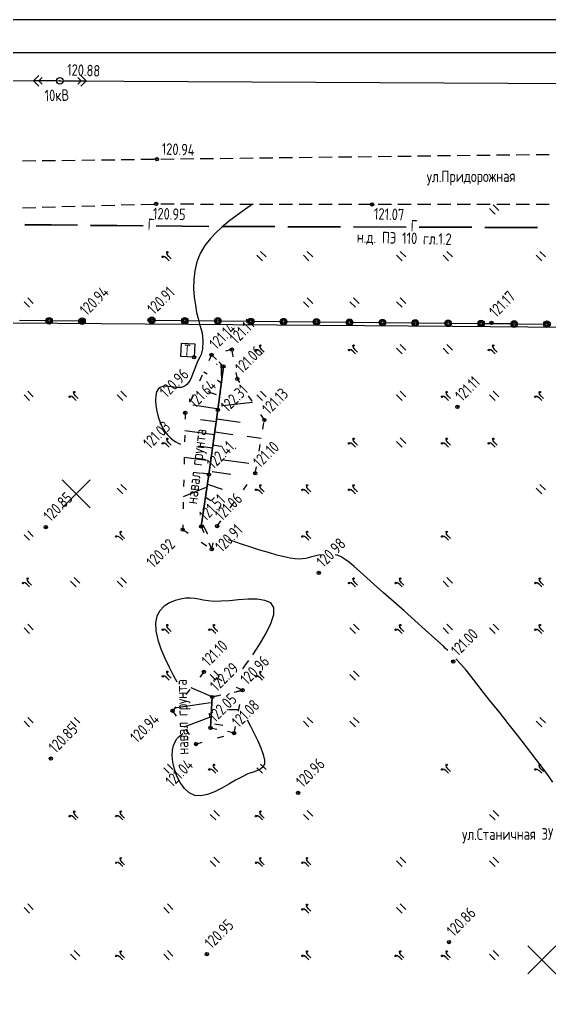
# Model space of a CAD drawing. Header units: millimetres. Extents: x 2213531 to 2213741, y 451026 to 451175.
# Drawn here: x 2213600.7 to 2213641, y 451100.9 to 451174.9 of the extents above; entities that cross this region are included whole.
import ezdxf

# ---------------------------------------------------------------- set-up
doc = ezdxf.new("R2010")
doc.units = ezdxf.units.MM
doc.linetypes.add('CONTI', pattern=[0])
doc.linetypes.add('STROT', pattern=[1.7, 0.5, -1.2])
for name, color, linetype in [('Газопровод', 140, 'Continuous'), ('Горизонтали', 32, 'CONTI'), ('Границы участка', 1, 'Continuous'), ('Заполнение', 250, 'CONTI'), ('Координатная сетка', 92, 'Continuous'), ('Лист', 7, 'Continuous'), ('Откос', 32, 'CONTI'), ('Отметки', 7, 'Continuous'), ('Ситуация', 7, 'Continuous'), ('Текст', 7, 'Continuous')]:
    doc.layers.add(name, color=color, linetype=linetype)
doc.styles.add('SHRFT', font='ROMAND.SHX')

# ---------------------------------------------------------------- blocks, each defined once
blk = doc.blocks.new('BL_333')
at = {"color": 0}
for p, q in [((0, -3), (0, 3)), ((-3, 0), (3, 0))]:
    blk.add_line(p, q, dxfattribs=at)
blk = doc.blocks.new('BL_2011')
at = {"color": 0}
for p, q in [((0, 0), (0, 1.2)), ((0.8, 0), (0.8, 1.2))]:
    blk.add_line(p, q, dxfattribs=at)
blk = doc.blocks.new('BL_2013')
at = {"color": 0}
for p, q in [((-0.05, 0.9), (-0.25, 1.2)), ((0, 0.5), (-0.05, 0.9)), ((0, 0), (0, 0.5)), ((0.4, 0.5), (0.45, 0.9)), ((0.4, 0), (0.4, 0.5)), ((0.45, 0.9), (0.65, 1.2))]:
    blk.add_line(p, q, dxfattribs=at)
for centre in [(-0.3, 1.1), (0.7, 1.1)]:
    blk.add_circle(centre, 0.1, dxfattribs=at)
blk = doc.blocks.new('BL_26')
at = {"color": 0}
for radius in [0.5, 0.05]:
    blk.add_circle((0, 0), radius, dxfattribs=at)

msp = doc.modelspace()

# ---------------------------------------------------------------- linework, layer by layer
at = {"layer": 'Газопровод'}
for p, q in [((2213605.109, 451159.315), (2213601.107, 451159.351)), ((2213605.11, 451159.287), (2213601.107, 451159.322)), ((2213610.102, 451159.267), (2213606.099, 451159.302)), ((2213610.102, 451159.239), (2213606.099, 451159.274)), ((2213615.094, 451159.219), (2213611.092, 451159.254)), ((2213615.094, 451159.191), (2213611.092, 451159.226)), ((2213620.086, 451159.203), (2213616.084, 451159.213)), ((2213620.087, 451159.174), (2213616.084, 451159.184)), ((2213625.079, 451159.186), (2213621.076, 451159.196)), ((2213625.079, 451159.158), (2213621.077, 451159.168)), ((2213630.071, 451159.17), (2213626.069, 451159.18)), ((2213630.071, 451159.142), (2213626.069, 451159.152)), ((2213635.064, 451159.154), (2213631.061, 451159.164)), ((2213635.064, 451159.125), (2213631.061, 451159.135)), ((2213640.056, 451159.137), (2213636.054, 451159.147)), ((2213640.056, 451159.109), (2213636.054, 451159.119))]:
    msp.add_line(p, q, dxfattribs=at)
at = {"layer": 'Горизонтали', "color": 32}
for points in [[(2213618.412, 451160.894), (2213617.528, 451160.279), (2213617.132, 451159.996), (2213616.68, 451159.656), (2213616.192, 451159.268), (2213615.683, 451158.815), (2213615.209, 451158.313), (2213614.778, 451157.768), (2213614.424, 451157.16), (2213614.184, 451156.524), (2213614.028, 451155.859), (2213613.943, 451155.18), (2213613.936, 451154.509), (2213613.979, 451153.858), (2213614.063, 451153.25), (2213614.155, 451152.691), (2213614.268, 451152.225), (2213614.374, 451151.822), (2213614.481, 451151.461), (2213614.58, 451151.15)], [(2213614.58, 451151.15), (2213614.629, 451150.506), (2213614.609, 451149.926), (2213614.502, 451149.502), (2213614.403, 451149.304), (2213614.29, 451149.078), (2213614.184, 451148.845), (2213614.085, 451148.576), (2213613.979, 451148.314), (2213613.88, 451148.046), (2213613.766, 451147.791), (2213613.66, 451147.558), (2213613.54, 451147.367), (2213613.413, 451147.226), (2213613.286, 451147.112), (2213613.137, 451147.049), (2213612.981, 451147.006), (2213612.812, 451146.992), (2213612.635, 451146.999), (2213612.43, 451147.02), (2213612.211, 451147.056), (2213611.999, 451147.084), (2213611.779, 451147.091), (2213611.567, 451147.063), (2213611.383, 451146.992), (2213611.228, 451146.865), (2213611.115, 451146.667), (2213611.051, 451146.377), (2213611.037, 451146.023), (2213611.072, 451145.62), (2213611.136, 451145.189), (2213611.249, 451144.765), (2213611.383, 451144.348), (2213611.553, 451143.98), (2213611.744, 451143.662), (2213611.956, 451143.393), (2213612.168, 451143.181), (2213612.38, 451143.011), (2213612.586, 451142.877), (2213612.769, 451142.764), (2213612.925, 451142.693)], [(2213623.574, 451134.307), (2213623.326, 451134.257), (2213623.1, 451134.201), (2213622.881, 451134.137), (2213622.662, 451134.073), (2213622.443, 451134.024), (2213622.209, 451133.988), (2213621.948, 451133.981), (2213621.636, 451133.996), (2213621.262, 451134.059), (2213620.802, 451134.151), (2213620.243, 451134.285), (2213619.621, 451134.469), (2213618.957, 451134.667), (2213618.285, 451134.872), (2213617.648, 451135.084), (2213617.061, 451135.275), (2213616.574, 451135.438)], [(2213633.24, 451127.045), (2213633.07, 451127.2), (2213632.901, 451127.37), (2213632.257, 451127.957), (2213631.522, 451128.622), (2213630.73, 451129.329), (2213629.917, 451130.043), (2213629.104, 451130.757), (2213628.347, 451131.429), (2213627.654, 451132.051), (2213627.06, 451132.574), (2213626.558, 451133.034), (2213626.134, 451133.416), (2213625.766, 451133.713), (2213625.441, 451133.953), (2213625.144, 451134.137), (2213624.847, 451134.264), (2213624.818, 451134.264), (2213624.79, 451134.278)], [(2213618.419, 451126.719), (2213618.935, 451127.504), (2213619.423, 451128.303), (2213619.805, 451129.081), (2213620.031, 451129.774), (2213620.031, 451130.312), (2213619.791, 451130.651), (2213619.345, 451130.842), (2213618.751, 451130.927), (2213618.073, 451130.927), (2213617.351, 451130.884), (2213616.651, 451130.821), (2213616.001, 451130.778), (2213615.47, 451130.771), (2213615.032, 451130.814), (2213614.65, 451130.87), (2213614.325, 451130.927), (2213614.014, 451130.983), (2213613.696, 451131.019), (2213613.349, 451131.012), (2213612.946, 451130.948), (2213612.522, 451130.835), (2213612.098, 451130.651), (2213611.702, 451130.396), (2213611.369, 451130.064), (2213611.136, 451129.647), (2213611.03, 451129.131), (2213611.051, 451128.53), (2213611.207, 451127.851), (2213611.447, 451127.158), (2213611.744, 451126.451), (2213612.069, 451125.772), (2213612.38, 451125.164), (2213612.663, 451124.655)], [(2213617.67, 451125.659), (2213617.882, 451125.956), (2213618.122, 451126.295)], [(2213639.208, 451119.733), (2213638.522, 451120.617), (2213637.829, 451121.494), (2213637.15, 451122.357), (2213636.514, 451123.149), (2213635.955, 451123.863), (2213635.439, 451124.52), (2213635.015, 451125.072), (2213634.626, 451125.546), (2213634.251, 451125.991), (2213633.855, 451126.415)], [(2213618.009, 451121.784), (2213618.264, 451121.303), (2213618.539, 451120.759), (2213618.808, 451120.193), (2213619.048, 451119.655), (2213619.225, 451119.153), (2213619.324, 451118.729), (2213619.317, 451118.439), (2213619.218, 451118.227), (2213619.034, 451118.071), (2213618.78, 451117.944), (2213618.447, 451117.824), (2213618.059, 451117.676), (2213617.613, 451117.47), (2213617.125, 451117.209), (2213616.602, 451116.912), (2213616.064, 451116.601), (2213615.527, 451116.332), (2213614.99, 451116.12), (2213614.488, 451116.014), (2213614.014, 451116.049), (2213613.59, 451116.247), (2213613.229, 451116.579), (2213612.918, 451117.018), (2213612.67, 451117.52), (2213612.479, 451118.05), (2213612.359, 451118.581), (2213612.31, 451119.069), (2213612.331, 451119.486), (2213612.402, 451119.825), (2213612.529, 451120.108), (2213612.67, 451120.334), (2213612.833, 451120.511), (2213612.981, 451120.645), (2213613.116, 451120.751)], [(2213641.216, 451117.046), (2213640.742, 451117.704), (2213640.276, 451118.34), (2213639.208, 451119.733)]]:
    msp.add_lwpolyline(points, dxfattribs=at)
at = {"layer": 'Границы участка'}
msp.add_lwpolyline([(2213573.581, 451152.126), (2213593.578, 451151.956), (2213613.575, 451151.8), (2213633.58, 451151.638), (2213653.576, 451151.482), (2213673.566, 451151.32), (2213693.57, 451151.157), (2213714.112, 451150.994), (2213713.928, 451111.623), (2213713.921, 451110.993), (2213713.744, 451070.992), (2213693.535, 451071.162), (2213673.538, 451071.318), (2213653.534, 451071.48), (2213633.537, 451071.636), (2213613.533, 451071.798), (2213593.536, 451071.954), (2213573.539, 451072.124), (2213573.56, 451112.125), (2213573.581, 451152.126)], dxfattribs=at)
at = {"layer": 'Лист', "color": 7}
for p, q in [((2213531.317, 451174.914), (2213741.317, 451174.914)), ((2213541.317, 451172.414), (2213738.817, 451172.414))]:
    msp.add_line(p, q, dxfattribs=at)
at = {"layer": 'Откос', "color": 32, "linetype": 'STROT'}
for p, q in [((2213615.301, 451149.467), (2213613.293, 451145.083)), ((2213616.842, 451149.877), (2213615.301, 451149.467)), ((2213616.192, 451148.59), (2213615.301, 451149.467)), ((2213615.301, 451149.467), (2213616.192, 451148.59)), ((2213617.252, 451147.643), (2213616.842, 451149.877)), ((2213619.303, 451144.531), (2213617.252, 451147.643)), ((2213613.293, 451145.083), (2213613.102, 451136.223)), ((2213618.617, 451140.494), (2213619.303, 451144.531)), ((2213615.718, 451136.477), (2213618.617, 451140.494)), ((2213613.102, 451136.223), (2213615.315, 451134.731)), ((2213615.315, 451134.731), (2213614.509, 451136.456)), ((2213614.509, 451136.456), (2213615.315, 451134.731)), ((2213615.315, 451134.731), (2213615.718, 451136.477)), ((2213614.714, 451125.418), (2213612.331, 451122.47)), ((2213617.648, 451124.025), (2213614.714, 451125.418)), ((2213617.648, 451124.025), (2213615.343, 451123.516)), ((2213615.343, 451123.516), (2213617.648, 451124.025)), ((2213617.005, 451120.78), (2213617.648, 451124.025)), ((2213612.331, 451122.47), (2213614.113, 451119.938)), ((2213615.209, 451121.176), (2213617.005, 451120.78)), ((2213617.005, 451120.78), (2213615.209, 451121.176)), ((2213614.113, 451119.938), (2213617.005, 451120.78))]:
    msp.add_line(p, q, dxfattribs=at)
at = {"layer": 'Откос', "color": 32}
for p, q in [((2213615.711, 451148.746), (2213615.676, 451148.781)), ((2213615.775, 451145.302), (2213616.192, 451148.59)), ((2213616.192, 451148.59), (2213615.775, 451145.302)), ((2213616.064, 451147.6), (2213616.022, 451148.76)), ((2213614.968, 451148.003), (2213614.7, 451148.159)), ((2213616.036, 451147.36), (2213615.746, 451147.537)), ((2213615.676, 451146.448), (2213615.039, 451146.674)), ((2213615.69, 451145.387), (2213613.865, 451145.656)), ((2213616.114, 451145.642), (2213618.412, 451145.875)), ((2213615.089, 451140.388), (2213615.775, 451145.302)), ((2213615.775, 451145.302), (2213615.089, 451140.388)), ((2213615.647, 451144.383), (2213614.466, 451144.546)), ((2213615.683, 451144.616), (2213617.457, 451144.369)), ((2213615.506, 451143.393), (2213613.264, 451143.697)), ((2213615.541, 451143.626), (2213616.899, 451143.442)), ((2213617.995, 451143.294), (2213619.063, 451143.146)), ((2213615.372, 451142.396), (2213614.304, 451142.544)), ((2213615.4, 451142.636), (2213616.008, 451142.552)), ((2213617.097, 451142.396), (2213617.146, 451142.389)), ((2213614.905, 451141.448), (2213613.222, 451141.689)), ((2213616.22, 451141.519), (2213618.129, 451141.25)), ((2213614.509, 451136.456), (2213615.089, 451140.388)), ((2213615.089, 451140.388), (2213614.509, 451136.456)), ((2213615.053, 451140.423), (2213614.53, 451140.494)), ((2213615.329, 451140.628), (2213616.765, 451140.423)), ((2213614.983, 451139.659), (2213616.093, 451139.285)), ((2213614.947, 451139.426), (2213613.151, 451138.705)), ((2213614.834, 451138.677), (2213615.23, 451138.422)), ((2213614.622, 451136.569), (2213614.976, 451135.905)), ((2213614.558, 451136.506), (2213614.544, 451136.393)), ((2213615.343, 451123.516), (2213613.74, 451124.214)), ((2213615.343, 451123.516), (2213615.209, 451121.176)), ((2213615.209, 451121.176), (2213615.343, 451123.516)), ((2213615.213, 451123.073), (2213612.491, 451122.668)), ((2213616.588, 451122.555), (2213617.358, 451122.576)), ((2213615.257, 451122.007), (2213613.194, 451121.239)), ((2213615.513, 451121.48), (2213616.156, 451121.374))]:
    msp.add_line(p, q, dxfattribs=at)
at = {"layer": 'Отметки'}
for centre in [(2213611.143, 451164.316), (2213611.086, 451160.922), (2213627.484, 451160.89), (2213605.458, 451152.027), (2213610.577, 451152.112), (2213636.542, 451151.899), (2213616.842, 451149.877), (2213613.971, 451149.297), (2213615.301, 451149.467), (2213616.192, 451148.59), (2213617.252, 451147.643), (2213633.961, 451145.528), (2213613.293, 451145.083), (2213615.775, 451145.302), (2213619.303, 451144.531), (2213615.089, 451140.388), (2213618.617, 451140.494), (2213614.509, 451136.456), (2213615.718, 451136.477), (2213602.707, 451136.407), (2213613.102, 451136.223), (2213615.315, 451134.731), (2213623.44, 451132.928), (2213633.643, 451126.203), (2213614.714, 451125.418), (2213617.648, 451124.025), (2213615.343, 451123.516), (2213612.331, 451122.47), (2213615.209, 451121.176), (2213617.005, 451120.78), (2213614.113, 451119.938), (2213603.096, 451118.849), (2213621.87, 451116.24), (2213633.325, 451104.926), (2213614.94, 451104.007)]:
    msp.add_circle(centre, 0.125, dxfattribs=at)
for p in [(2213611.143, 451164.316), (2213611.086, 451160.922), (2213627.484, 451160.89), (2213610.577, 451152.112), (2213605.458, 451152.027), (2213636.542, 451151.899), (2213613.971, 451149.297), (2213615.301, 451149.467), (2213616.842, 451149.877), (2213616.192, 451148.59), (2213617.252, 451147.643), (2213633.961, 451145.528), (2213613.293, 451145.083), (2213615.775, 451145.302), (2213619.303, 451144.531), (2213615.089, 451140.388), (2213618.617, 451140.494), (2213602.707, 451136.407), (2213613.102, 451136.223), (2213614.509, 451136.456), (2213615.718, 451136.477), (2213615.315, 451134.731), (2213623.44, 451132.928), (2213633.643, 451126.203), (2213614.714, 451125.418), (2213617.648, 451124.025), (2213615.343, 451123.516), (2213612.331, 451122.47), (2213615.209, 451121.176), (2213617.005, 451120.78), (2213614.113, 451119.938), (2213603.096, 451118.849), (2213621.87, 451116.24), (2213633.325, 451104.926), (2213614.94, 451104.007)]:
    msp.add_point(p, dxfattribs=at)
at = {"layer": 'Ситуация'}
for p, q in [((2213602.184, 451170.673), (2213601.781, 451170.27)), ((2213605.783, 451170.256), (2213605.387, 451170.652)), ((2213564.771, 451170.426), (2213603.782, 451170.263)), ((2213603.527, 451170.263), (2213601.781, 451170.27)), ((2213601.781, 451170.27), (2213602.184, 451169.867)), ((2213602.177, 451170.27), (2213602.439, 451170.518)), ((2213602.431, 451170.016), (2213602.177, 451170.27)), ((2213603.782, 451170.263), (2213643.769, 451170.058)), ((2213604.037, 451170.263), (2213605.783, 451170.256)), ((2213605.133, 451170.511), (2213605.387, 451170.256)), ((2213605.387, 451170.256), (2213605.133, 451170.001)), ((2213605.38, 451169.853), (2213605.783, 451170.256)), ((2213600.939, 451164.196), (2213601.944, 451164.21)), ((2213602.439, 451164.21), (2213603.443, 451164.224)), ((2213603.938, 451164.224), (2213604.942, 451164.238)), ((2213605.437, 451164.253), (2213606.441, 451164.267)), ((2213606.936, 451164.267), (2213607.94, 451164.281)), ((2213608.442, 451164.288), (2213609.446, 451164.302)), ((2213609.934, 451164.309), (2213610.938, 451164.323)), ((2213611.447, 451164.323), (2213612.451, 451164.337)), ((2213612.939, 451164.345), (2213613.943, 451164.359)), ((2213614.438, 451164.359), (2213615.442, 451164.373)), ((2213615.944, 451164.38), (2213616.948, 451164.394)), ((2213617.443, 451164.394), (2213618.447, 451164.408)), ((2213618.935, 451164.415), (2213619.939, 451164.429)), ((2213620.441, 451164.436), (2213621.446, 451164.451)), ((2213621.941, 451164.451), (2213622.945, 451164.465)), ((2213623.447, 451164.472), (2213624.451, 451164.486)), ((2213624.939, 451164.493), (2213625.943, 451164.507)), ((2213626.438, 451164.507), (2213627.442, 451164.521)), ((2213627.944, 451164.528), (2213628.948, 451164.543)), ((2213629.443, 451164.543), (2213630.447, 451164.557)), ((2213630.935, 451164.564), (2213631.939, 451164.578)), ((2213632.441, 451164.585), (2213633.445, 451164.599)), ((2213633.94, 451164.599), (2213634.944, 451164.613)), ((2213635.439, 451164.613), (2213636.443, 451164.627)), ((2213636.938, 451164.642), (2213637.942, 451164.656)), ((2213638.437, 451164.656), (2213639.441, 451164.67)), ((2213639.936, 451164.67), (2213640.94, 451164.684)), ((2213600.939, 451160.632), (2213601.944, 451160.661)), ((2213602.439, 451160.675), (2213603.443, 451160.703)), ((2213603.938, 451160.717), (2213604.942, 451160.745)), ((2213605.437, 451160.76), (2213606.441, 451160.788)), ((2213606.936, 451160.802), (2213607.94, 451160.83)), ((2213608.435, 451160.844), (2213609.439, 451160.873)), ((2213609.934, 451160.887), (2213610.938, 451160.915)), ((2213611.44, 451160.922), (2213612.444, 451160.922)), ((2213612.939, 451160.922), (2213613.943, 451160.922)), ((2213614.445, 451160.915), (2213615.449, 451160.915)), ((2213615.944, 451160.915), (2213616.948, 451160.915)), ((2213617.443, 451160.915), (2213618.447, 451160.915)), ((2213618.942, 451160.915), (2213619.946, 451160.915)), ((2213620.441, 451160.915), (2213621.446, 451160.915)), ((2213621.941, 451160.915), (2213622.945, 451160.915)), ((2213623.447, 451160.908), (2213624.451, 451160.908)), ((2213624.946, 451160.908), (2213625.95, 451160.908)), ((2213626.445, 451160.908), (2213627.449, 451160.908)), ((2213627.944, 451160.908), (2213628.948, 451160.908)), ((2213629.443, 451160.908), (2213630.447, 451160.908)), ((2213630.942, 451160.908), (2213631.946, 451160.908)), ((2213632.448, 451160.901), (2213633.452, 451160.901)), ((2213633.947, 451160.901), (2213634.951, 451160.901)), ((2213635.446, 451160.901), (2213636.45, 451160.901)), ((2213636.945, 451160.901), (2213637.949, 451160.901)), ((2213638.437, 451160.894), (2213639.441, 451160.894)), ((2213639.936, 451160.894), (2213640.94, 451160.894)), ((2213602.707, 451152.062), (2213600.713, 451152.09)), ((2213605.21, 451152.034), (2213603.209, 451152.055)), ((2213613.017, 451152.062), (2213611.016, 451152.083)), ((2213615.52, 451152.034), (2213613.519, 451152.055)), ((2213618.016, 451152.013), (2213616.015, 451152.034)), ((2213620.519, 451151.984), (2213618.518, 451152.006)), ((2213623.015, 451151.963), (2213621.014, 451151.984)), ((2213625.518, 451151.935), (2213623.517, 451151.956)), ((2213628.015, 451151.914), (2213626.013, 451151.935)), ((2213630.518, 451151.885), (2213628.517, 451151.907)), ((2213633.014, 451151.864), (2213631.013, 451151.885)), ((2213635.517, 451151.836), (2213633.516, 451151.857)), ((2213638.013, 451151.815), (2213636.012, 451151.836)), ((2213640.516, 451151.786), (2213638.515, 451151.808)), ((2213612.967, 451149.354), (2213613.024, 451150.358)), ((2213613.024, 451150.358), (2213614.028, 451150.301)), ((2213614.028, 451150.301), (2213613.971, 451149.297)), ((2213613.971, 451149.297), (2213612.967, 451149.354))]:
    msp.add_line(p, q, dxfattribs=at)
for centre, radius in [((2213602.962, 451152.062), 0.25), ((2213602.962, 451152.062), 0.18), ((2213602.962, 451152.062), 0.1), ((2213605.458, 451152.027), 0.25), ((2213605.458, 451152.027), 0.18), ((2213605.458, 451152.027), 0.1), ((2213610.768, 451152.09), 0.25), ((2213610.768, 451152.09), 0.18), ((2213610.768, 451152.09), 0.1), ((2213613.271, 451152.062), 0.25), ((2213613.271, 451152.062), 0.18), ((2213613.271, 451152.062), 0.1), ((2213615.767, 451152.041), 0.25), ((2213615.767, 451152.041), 0.18), ((2213615.767, 451152.041), 0.1), ((2213618.271, 451152.013), 0.25), ((2213618.271, 451152.013), 0.18), ((2213618.271, 451152.013), 0.1), ((2213620.767, 451151.991), 0.25), ((2213620.767, 451151.991), 0.18), ((2213623.27, 451151.963), 0.25), ((2213623.27, 451151.963), 0.18), ((2213625.766, 451151.942), 0.25), ((2213625.766, 451151.942), 0.18), ((2213628.269, 451151.914), 0.25), ((2213630.765, 451151.892), 0.25), ((2213633.268, 451151.864), 0.25), ((2213620.767, 451151.991), 0.1), ((2213623.27, 451151.963), 0.1), ((2213625.766, 451151.942), 0.1), ((2213628.269, 451151.914), 0.18), ((2213628.269, 451151.914), 0.1), ((2213630.765, 451151.892), 0.18), ((2213630.765, 451151.892), 0.1), ((2213633.268, 451151.864), 0.18), ((2213633.268, 451151.864), 0.1), ((2213635.764, 451151.843), 0.25), ((2213635.764, 451151.843), 0.18), ((2213635.764, 451151.843), 0.1), ((2213638.268, 451151.815), 0.25), ((2213638.268, 451151.815), 0.18), ((2213638.268, 451151.815), 0.1), ((2213640.764, 451151.793), 0.25), ((2213640.764, 451151.793), 0.18), ((2213640.764, 451151.793), 0.1)]:
    msp.add_circle(centre, radius, dxfattribs=at)

# ---------------------------------------------------------------- block references
at = {"layer": 'Заполнение', "color": 250, "xscale": 0.5, "yscale": 0.5, "zscale": 0.5, "rotation": 45}
for name, p in [('BL_2011', (2213636.832, 451160.151)), ('BL_2013', (2213612.083, 451156.616)), ('BL_2011', (2213619.155, 451156.616)), ('BL_2011', (2213622.69, 451156.616)), ('BL_2011', (2213629.761, 451156.616)), ('BL_2011', (2213633.297, 451156.616)), ('BL_2011', (2213640.368, 451156.616)), ('BL_2011', (2213601.477, 451153.08)), ('BL_2011', (2213622.69, 451153.08)), ('BL_2011', (2213626.226, 451153.08)), ('BL_2011', (2213629.761, 451153.08)), ('BL_2013', (2213619.155, 451149.545)), ('BL_2013', (2213626.226, 451149.545)), ('BL_2011', (2213629.761, 451149.545)), ('BL_2011', (2213633.297, 451149.545)), ('BL_2013', (2213636.832, 451149.545)), ('BL_2011', (2213601.477, 451146.009)), ('BL_2013', (2213605.012, 451146.009)), ('BL_2011', (2213608.548, 451146.009)), ('BL_2011', (2213619.155, 451146.009)), ('BL_2011', (2213629.761, 451146.009)), ('BL_2013', (2213633.297, 451146.009)), ('BL_2011', (2213636.832, 451146.009)), ('BL_2013', (2213640.368, 451146.009)), ('BL_2013', (2213612.083, 451142.474)), ('BL_2013', (2213626.226, 451142.474)), ('BL_2011', (2213629.761, 451142.474)), ('BL_2013', (2213633.297, 451142.474)), ('BL_2013', (2213636.832, 451142.474)), ('BL_2011', (2213608.548, 451138.938)), ('BL_2013', (2213619.155, 451138.938)), ('BL_2013', (2213622.69, 451138.938)), ('BL_2013', (2213626.226, 451138.938)), ('BL_2011', (2213640.368, 451138.938)), ('BL_2011', (2213601.477, 451135.403)), ('BL_2013', (2213608.548, 451135.403)), ('BL_2013', (2213622.69, 451135.403)), ('BL_2013', (2213633.297, 451135.403)), ('BL_2013', (2213601.477, 451131.867)), ('BL_2011', (2213605.012, 451131.867)), ('BL_2011', (2213608.548, 451131.867)), ('BL_2013', (2213626.226, 451131.867)), ('BL_2013', (2213629.761, 451131.867)), ('BL_2011', (2213633.297, 451131.867)), ('BL_2013', (2213640.368, 451131.867)), ('BL_2011', (2213601.477, 451128.332)), ('BL_2013', (2213612.083, 451128.332)), ('BL_2013', (2213615.619, 451128.332)), ('BL_2011', (2213626.226, 451128.332)), ('BL_2013', (2213629.761, 451128.332)), ('BL_2011', (2213633.297, 451128.332)), ('BL_2011', (2213636.832, 451128.332)), ('BL_2013', (2213640.368, 451128.332)), ('BL_2013', (2213612.083, 451124.796)), ('BL_2011', (2213615.619, 451124.796)), ('BL_2013', (2213619.155, 451124.796)), ('BL_2011', (2213626.226, 451124.796)), ('BL_2011', (2213601.477, 451121.261)), ('BL_2011', (2213605.012, 451121.261)), ('BL_2011', (2213622.69, 451121.261)), ('BL_2011', (2213626.226, 451121.261)), ('BL_2011', (2213640.368, 451121.261)), ('BL_2011', (2213612.083, 451117.725)), ('BL_2013', (2213615.619, 451117.725)), ('BL_2011', (2213619.155, 451117.725)), ('BL_2013', (2213633.297, 451117.725)), ('BL_2013', (2213640.368, 451117.725)), ('BL_2013', (2213605.012, 451114.189)), ('BL_2013', (2213608.548, 451114.189)), ('BL_2011', (2213615.619, 451114.189)), ('BL_2013', (2213619.155, 451114.189)), ('BL_2011', (2213622.69, 451114.189)), ('BL_2011', (2213636.832, 451114.189)), ('BL_2013', (2213608.548, 451110.654)), ('BL_2011', (2213615.619, 451110.654)), ('BL_2013', (2213619.155, 451110.654)), ('BL_2013', (2213622.69, 451110.654)), ('BL_2011', (2213629.761, 451110.654)), ('BL_2011', (2213636.832, 451110.654)), ('BL_2011', (2213601.477, 451107.118)), ('BL_2011', (2213612.083, 451107.118)), ('BL_2013', (2213622.69, 451107.118)), ('BL_2011', (2213629.761, 451107.118)), ('BL_2011', (2213605.012, 451103.583)), ('BL_2013', (2213608.548, 451103.583)), ('BL_2011', (2213612.083, 451103.583)), ('BL_2013', (2213622.69, 451103.583)), ('BL_2013', (2213629.761, 451103.583)), ('BL_2013', (2213633.297, 451103.583)), ('BL_2011', (2213636.832, 451103.583))]:
    msp.add_blockref(name, p, dxfattribs=at)
at = {"layer": 'Координатная сетка', "xscale": 0.5, "yscale": 0.5, "zscale": 0.5, "rotation": 45}
for p in [(2213605.012, 451138.938), (2213640.368, 451103.583)]:
    msp.add_blockref('BL_333', p, dxfattribs=at)
at = {"layer": 'Ситуация', "xscale": 0.5, "yscale": 0.5, "zscale": 0.5, "rotation": 45}
msp.add_blockref('BL_26', (2213603.782, 451170.263), dxfattribs=at)

# ---------------------------------------------------------------- texts
at = {"layer": 'Газопровод', "style": 'SHRFT', "width": 0.75}
for s, rotation, p in [('Г', 357.44819, (2213610.423, 451158.932)), ('Г', 357.44819, (2213630.393, 451158.835)), ('н.д. ПЭ 110 гл.1.2', 358.63634, (2213626.312, 451157.979))]:
    msp.add_text(s, height=0.875, rotation=rotation, dxfattribs=at).set_placement(p)
at = {"layer": 'Границы участка', "style": 'SHRFT', "width": 0.75}
msp.add_text('ул.Станичная ЗУ 132', height=0.875, rotation=0.26501, dxfattribs=at).set_placement((2213634.323, 451112.66))
at = {"layer": 'Отметки', "style": 'SHRFT', "width": 0.75}
for s, rotation, p in [('120.88', 357.96909, (2213604.312, 451170.666)), ('120.94', 357.96909, (2213611.497, 451164.67)), ('120.95', 357.96909, (2213610.831, 451159.77)), ('121.07', 357.96909, (2213627.61, 451159.746)), ('120.94', 45, (2213605.811, 451152.38)), ('120.91', 45, (2213610.931, 451152.465)), ('121.17', 45, (2213636.896, 451152.253)), ('121.11', 45, (2213617.196, 451150.231)), ('121.14', 45, (2213615.654, 451149.821)), ('121.06', 45, (2213617.606, 451147.996)), ('120.96', 45, (2213611.885, 451146.157)), ('121.11', 45, (2213634.315, 451145.882)), ('121.64', 45, (2213614.055, 451145.399)), ('122.31', 45, (2213616.508, 451145.065)), ('121.13', 45, (2213619.657, 451144.885)), ('121.03', 45, (2213610.625, 451142.282)), ('122.41', 45, (2213615.442, 451140.741)), ('121.10', 45, (2213618.971, 451140.847)), ('120.85', 45, (2213603.061, 451136.76)), ('121.51', 45, (2213614.862, 451136.81)), ('121.06', 45, (2213616.072, 451136.831)), ('120.91', 45, (2213616.088, 451134.447)), ('120.92', 45, (2213610.868, 451133.26)), ('120.98', 45, (2213623.793, 451133.281)), ('121.00', 45, (2213633.997, 451126.557)), ('121.10', 45, (2213615.067, 451125.772)), ('120.96', 45, (2213618.002, 451124.379)), ('122.29', 45, (2213615.697, 451123.87)), ('122.05', 45, (2213615.562, 451121.529)), ('121.08', 45, (2213617.358, 451121.133)), ('120.94', 45, (2213609.638, 451119.978)), ('120.85', 45, (2213603.45, 451119.203)), ('120.96', 45, (2213622.223, 451116.594)), ('121.04', 45, (2213612.319, 451116.628)), ('120.86', 45, (2213633.678, 451105.28)), ('120.95', 45, (2213615.294, 451104.361))]:
    msp.add_text(s, height=0.875, rotation=rotation, dxfattribs=at).set_placement(p)
at = {"layer": 'Текст', "color": 7, "style": 'SHRFT', "width": 0.75}
for s, rotation, p in [('10кВ', 1.45634, (2213602.628, 451168.705)), ('ул.Придорожная', 0.26501, (2213631.637, 451162.567)), ('Т', 356.08533, (2213613.166, 451149.392)), ('навал грунта', 82.59111, (2213614.182, 451138.116)), ('навал грунта', 91.45634, (2213613.556, 451119.147))]:
    msp.add_text(s, height=0.875, rotation=rotation, dxfattribs=at).set_placement(p)

doc.saveas('drawing.dxf')
